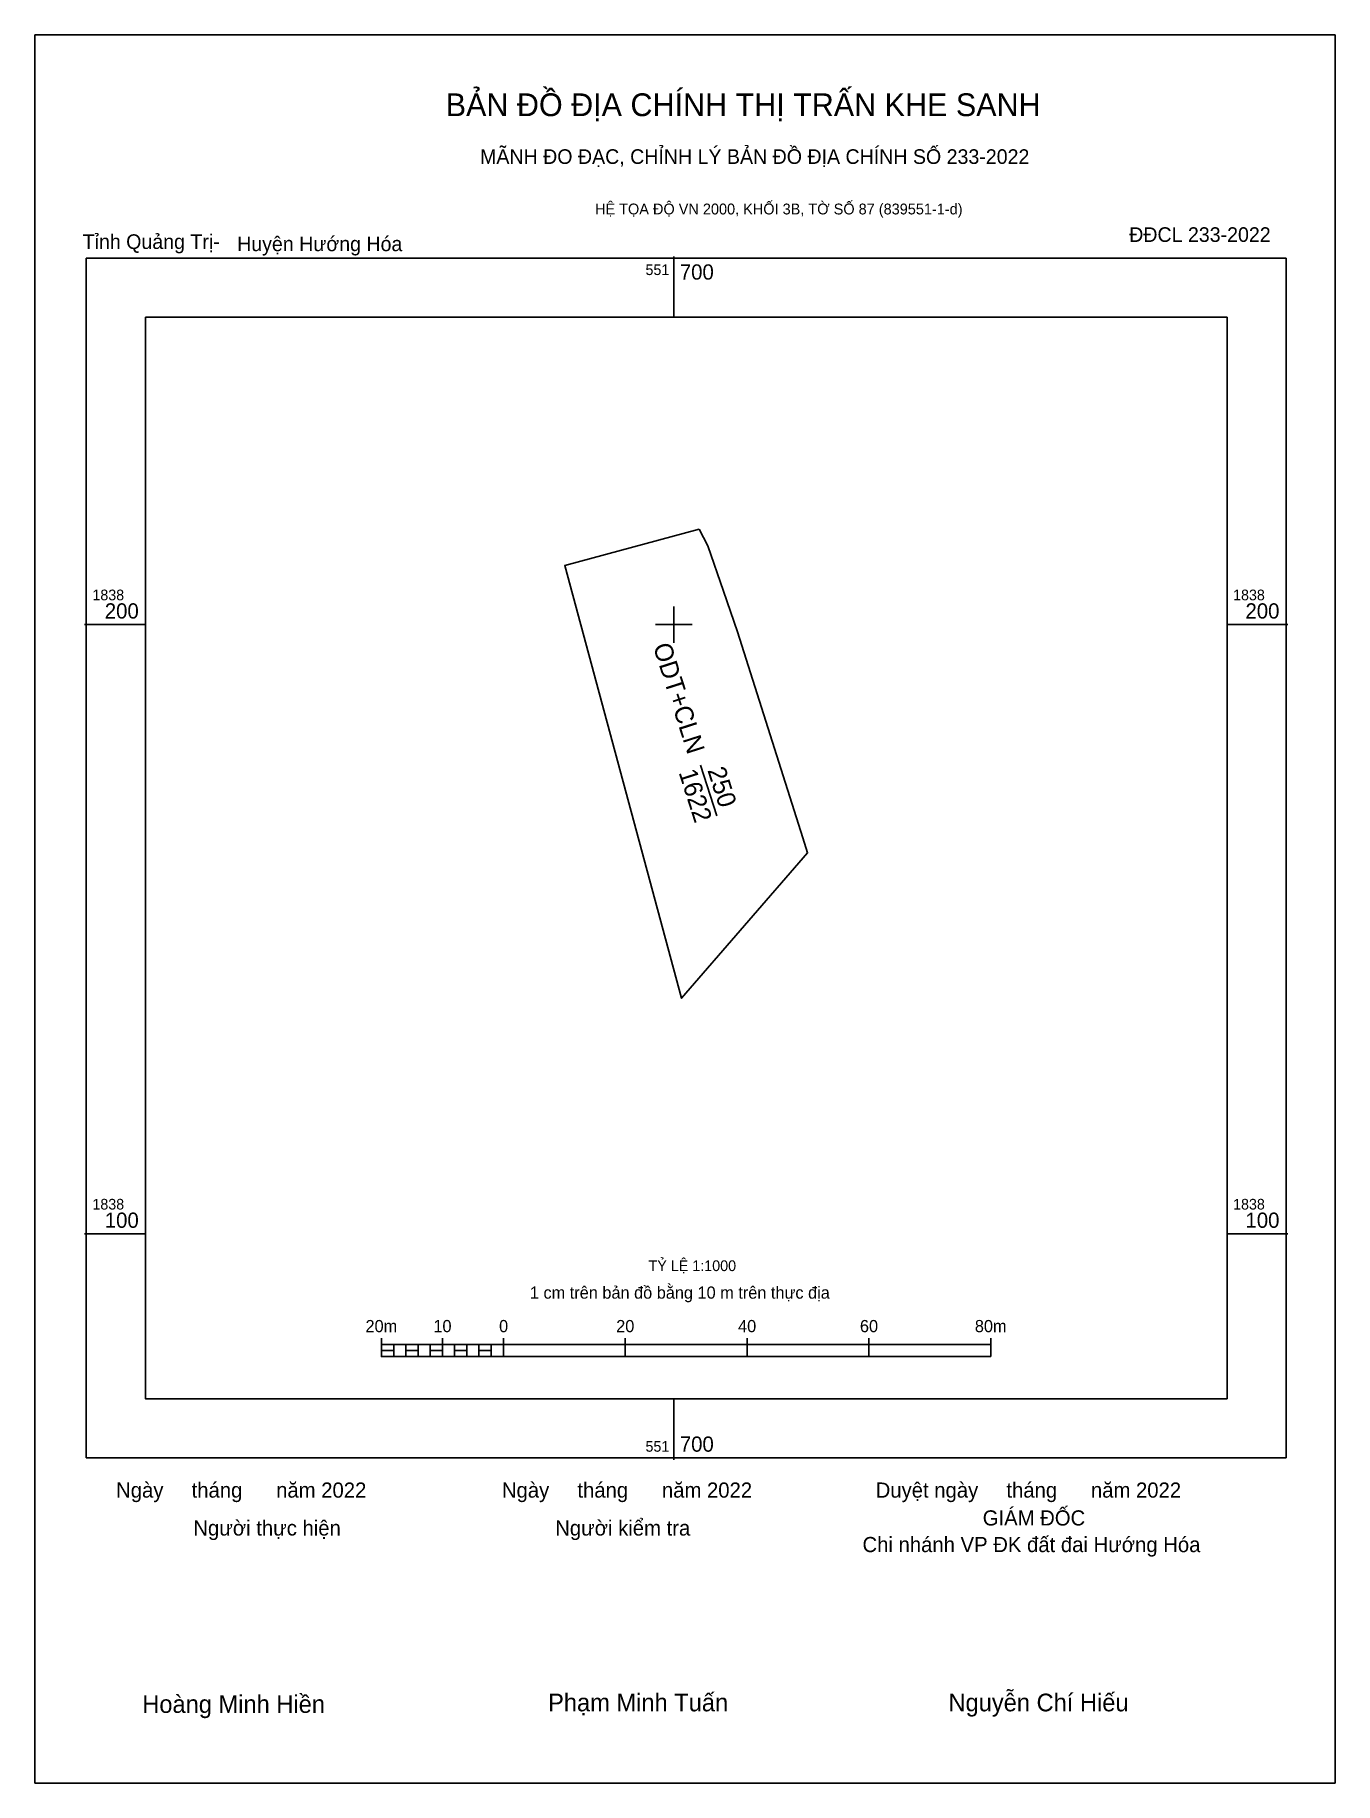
# Model space of a CAD drawing. Extents: x 550774 to 551809, y 1837099 to 1838297.
# Drawn here: x 551595.2 to 551808.5, y 1838009.9 to 1838296.8 of the extents above.
import ezdxf

# ---------------------------------------------------------------- set-up
doc = ezdxf.new("R2010")
doc.units = 0
for name, color, linetype in [('Level 10', 7, 'Continuous'), ('Level 13', 7, 'Continuous'), ('Level 15', 7, 'Continuous'), ('Level 27', 7, 'Continuous'), ('Level 6', 7, 'Continuous'), ('Level 62', 7, 'Continuous'), ('Level 63', 7, 'Continuous'), ('Level 9', 7, 'Continuous')]:
    doc.layers.add(name, color=color, linetype=linetype)

msp = doc.modelspace()

# ---------------------------------------------------------------- linework, layer by layer
at = {"layer": 'Level 10'}
msp.add_line((551704.4, 1838176.92), (551707.05, 1838168.64), dxfattribs=at)
msp.add_lwpolyline([(551704.18, 1838215.68), (551705.58, 1838212.92), (551708.15, 1838205.47), (551710.45, 1838198.83), (551721.18, 1838165.01), (551721.97, 1838162.52), (551701.28, 1838138.69), (551682.12, 1838209.69)], close=True, dxfattribs=at)
at = {"layer": 'Level 15'}
msp.add_lwpolyline([(551595.17, 1838296.79), (551808.53, 1838296.79), (551808.53, 1838009.87), (551595.17, 1838009.87)], close=True, dxfattribs=at)
at = {"layer": 'Level 27'}
for p, q in [((551704.18, 1838215.68), (551704.18, 1838215.69)), ((551682.12, 1838209.69), (551682.12, 1838209.7)), ((551708.15, 1838205.47), (551708.16, 1838205.47)), ((551710.45, 1838198.83), (551710.46, 1838198.83)), ((551721.18, 1838165.01), (551721.19, 1838165.01))]:
    msp.add_line(p, q, dxfattribs=at)
at = {"layer": 'Level 62'}
msp.add_lwpolyline([(551613.29, 1838250.44), (551790.8, 1838250.44), (551790.8, 1838072.93), (551613.29, 1838072.93)], close=True, dxfattribs=at)
at = {"layer": 'Level 63'}
for p, q in [((551700, 1838260.44), (551700, 1838250.44)), ((551603.29, 1838200), (551613.29, 1838200)), ((551790.8, 1838200), (551800.8, 1838200)), ((551603.29, 1838100), (551613.29, 1838100)), ((551790.8, 1838100), (551800.8, 1838100)), ((551652.04, 1838082.87), (551652.04, 1838079.87)), ((551652.04, 1838081.87), (551752.04, 1838081.87)), ((551654.04, 1838081.87), (551654.04, 1838079.87)), ((551656.04, 1838081.87), (551656.04, 1838079.87)), ((551658.04, 1838081.87), (551658.04, 1838079.87)), ((551660.04, 1838081.87), (551660.04, 1838079.87)), ((551662.04, 1838082.87), (551662.04, 1838079.87)), ((551662.04, 1838081.87), (551662.04, 1838079.87)), ((551664.04, 1838081.87), (551664.04, 1838079.87)), ((551666.04, 1838081.87), (551666.04, 1838079.87)), ((551668.04, 1838081.87), (551668.04, 1838079.87)), ((551670.04, 1838081.87), (551670.04, 1838079.87)), ((551672.04, 1838082.87), (551672.04, 1838079.87)), ((551672.04, 1838081.87), (551672.04, 1838079.87)), ((551692.04, 1838082.87), (551692.04, 1838079.87)), ((551712.04, 1838082.87), (551712.04, 1838079.87)), ((551732.04, 1838082.87), (551732.04, 1838079.87)), ((551752.04, 1838082.87), (551752.04, 1838079.87)), ((551652.04, 1838079.87), (551752.04, 1838079.87)), ((551700, 1838072.93), (551700, 1838062.93))]:
    msp.add_line(p, q, dxfattribs=at)
for points in [[(551603.6, 1838260.13), (551800.49, 1838260.13), (551800.49, 1838063.25), (551603.6, 1838063.25)], [(551652.04, 1838080.87), (551654.04, 1838080.87), (551654.04, 1838079.87), (551652.04, 1838079.87)], [(551652.04, 1838080.87), (551654.04, 1838080.87), (551654.04, 1838079.87), (551652.04, 1838079.87)], [(551656.04, 1838080.87), (551658.04, 1838080.87), (551658.04, 1838079.87), (551656.04, 1838079.87)], [(551660.04, 1838080.87), (551662.04, 1838080.87), (551662.04, 1838079.87), (551660.04, 1838079.87)], [(551664.04, 1838080.87), (551666.04, 1838080.87), (551666.04, 1838079.87), (551664.04, 1838079.87)], [(551668.04, 1838080.87), (551670.04, 1838080.87), (551670.04, 1838079.87), (551668.04, 1838079.87)]]:
    msp.add_lwpolyline(points, close=True, dxfattribs=at)
for points in [[(551700, 1838197), (551700, 1838203)], [(551697, 1838200), (551703, 1838200)]]:
    msp.add_lwpolyline(points, dxfattribs=at)

# ---------------------------------------------------------------- texts
at = {"layer": 'Level 13'}
for s, p in [('ODT+CLN', (551696.57, 1838196.46)), ('1622', (551700.78, 1838175.76)), ('250', (551705.5, 1838176.12))]:
    msp.add_text(s, height=3, rotation=287.7616, dxfattribs=at).set_placement(p)
at = {"layer": 'Level 6'}
msp.add_text('TỶ LỆ 1:1000', height=1.7579, dxfattribs=at).set_placement((551695.86, 1838093.9))
at = {"layer": 'Level 63'}
for s, height, p in [('BẢN ĐỒ ĐỊA CHÍNH THỊ TRẤN KHE SANH', 3.7437, (551662.58, 1838283.46)), ('MÃNH ĐO ĐẠC, CHỈNH LÝ BẢN ĐỒ ĐỊA CHÍNH SỐ 233-2022', 2.4022, (551668.22, 1838275.62)), ('HỆ TỌA ĐỘ VN 2000, KHỐI 3B, TỜ SỐ 87 (839551-1-d)', 1.7782, (551687.08, 1838267.33)), ('551', 1.75, (551695.37, 1838257.38)), ('700', 2.5, (551701, 1838256.63)), ('1838', 1.75, (551604.6, 1838204)), ('1838', 1.75, (551791.8, 1838204)), ('200', 2.5, (551606.63, 1838201)), ('200', 2.5, (551793.83, 1838201)), ('1838', 1.75, (551604.6, 1838104)), ('100', 2.5, (551606.63, 1838101)), ('1838', 1.75, (551791.8, 1838104)), ('100', 2.5, (551793.83, 1838101)), ('1 cm trên bản đồ bằng 10 m trên thực địa', 2, (551676.4, 1838089.37)), ('20m', 2, (551649.42, 1838083.87)), ('10', 2, (551660.56, 1838083.87)), ('0', 2, (551671.34, 1838083.87)), ('20', 2, (551690.56, 1838083.87)), ('40', 2, (551710.56, 1838083.87)), ('60', 2, (551730.56, 1838083.87)), ('80m', 2, (551749.42, 1838083.87)), ('700', 2.5, (551701, 1838064.25)), ('551', 1.75, (551695.37, 1838064.25)), ('Ngày     tháng      năm 2022', 2.4883, (551608.49, 1838056.71)), ('Ngày     tháng      năm 2022', 2.4883, (551671.8, 1838056.71)), ('Duyệt ngày     tháng      năm 2022', 2.4883, (551733.14, 1838056.71)), ('GIÁM ĐỐC', 2.488, (551750.71, 1838052.14)), ('Người thực hiện', 2.4883, (551621.16, 1838050.49)), ('Người kiểm tra', 2.4883, (551680.55, 1838050.49)), ('Chi nhánh VP ĐK đất đai Hướng Hóa', 2.4883, (551730.98, 1838047.77)), ('Hoàng Minh Hiền', 2.9024, (551612.78, 1838021.38)), ('Phạm Minh Tuấn', 2.9024, (551679.38, 1838021.64)), ('Nguyễn Chí Hiếu', 2.9024, (551745.09, 1838021.64))]:
    msp.add_text(s, height=height, dxfattribs=at).set_placement(p)
at = {"layer": 'Level 9'}
for s, p in [('Tỉnh Quảng Trị-', (551603, 1838261.66)), ('ĐĐCL 233-2022', (551774.75, 1838262.82)), ('Huyện Hướng Hóa', (551628.35, 1838261.3))]:
    msp.add_text(s, height=2.4022, dxfattribs=at).set_placement(p)

doc.saveas('drawing.dxf')
